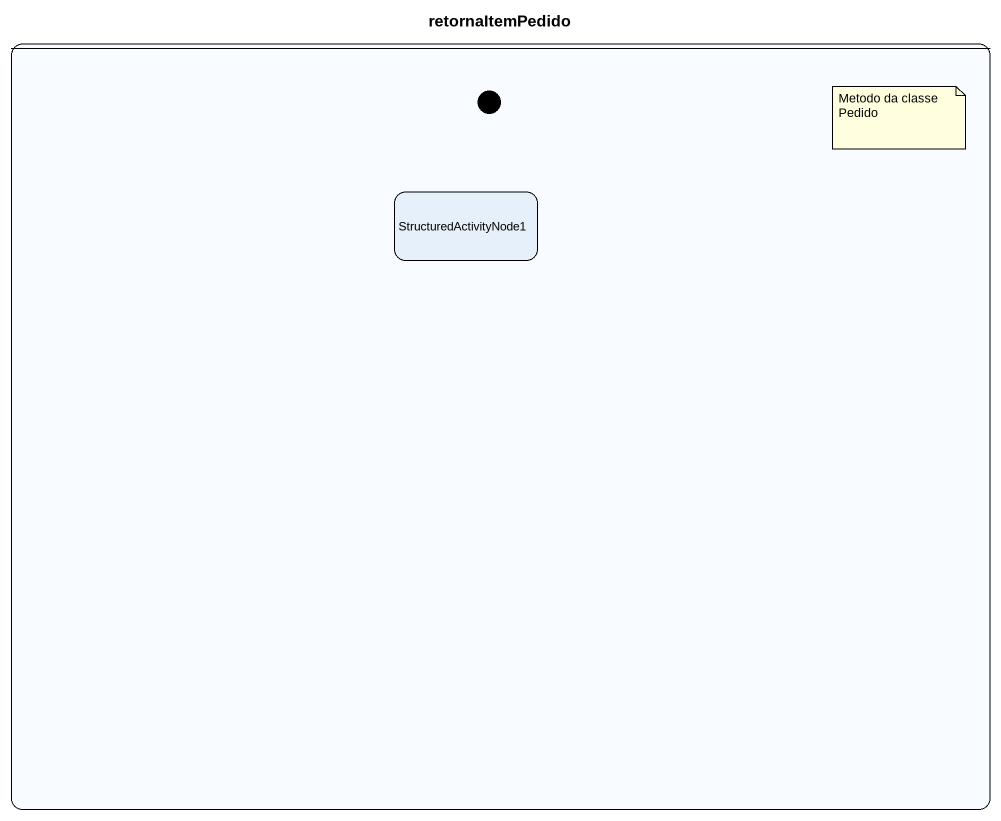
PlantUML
@startuml
title retornaItemPedido
hide empty description
state " " as state1 {
  state initial1 <<start>>
  state StructuredActivityNode1
}
note as N1
  Metodo da classe Pedido
end note
@enduml
